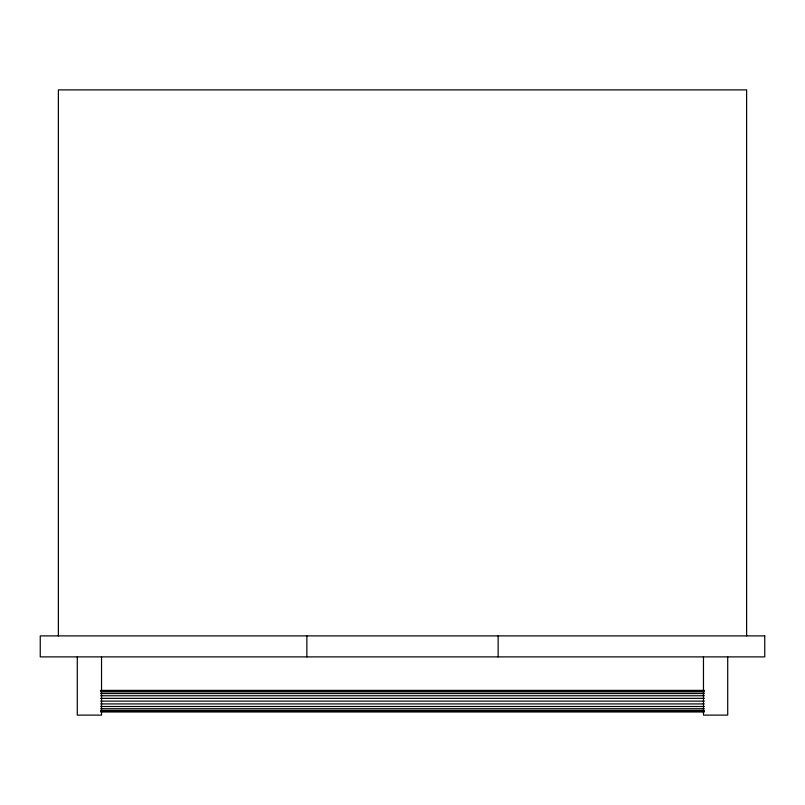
<?xml version="1.0" encoding="UTF-8"?>
<svg xmlns="http://www.w3.org/2000/svg" width="805" height="805" viewBox="0 0 805 805"><rect width="100%" height="100%" fill="white"/><g stroke="black" fill="none" stroke-linecap="round" stroke-linejoin="round"><path stroke-width="1.21" d="M100.685 690.388L704.315 690.388M100.685 690.76L704.315 690.76M100.685 691.827L704.315 691.827M100.685 693.538L704.315 693.538M100.685 695.762L704.315 695.762M100.685 698.348L704.315 698.348M100.685 701.125L704.315 701.125M100.685 703.912L704.315 703.912M100.685 706.498L704.315 706.498M100.685 708.722L704.315 708.722M100.685 710.433L704.315 710.433M100.685 711.499L704.315 711.499M100.685 711.872L704.315 711.872M746.617 635.89L746.617 89.888L58.383 89.888L58.383 635.89M727.71 656.89L727.71 715.112L703.469 715.112L703.469 656.89M498.144 635.89L498.144 656.89M306.856 635.89L306.856 656.89M101.531 656.89L101.531 715.112L77.29 715.112L77.29 656.89M764.75 635.89L40.25 635.89L40.25 656.89L764.75 656.89L764.75 635.89"/></g></svg>
